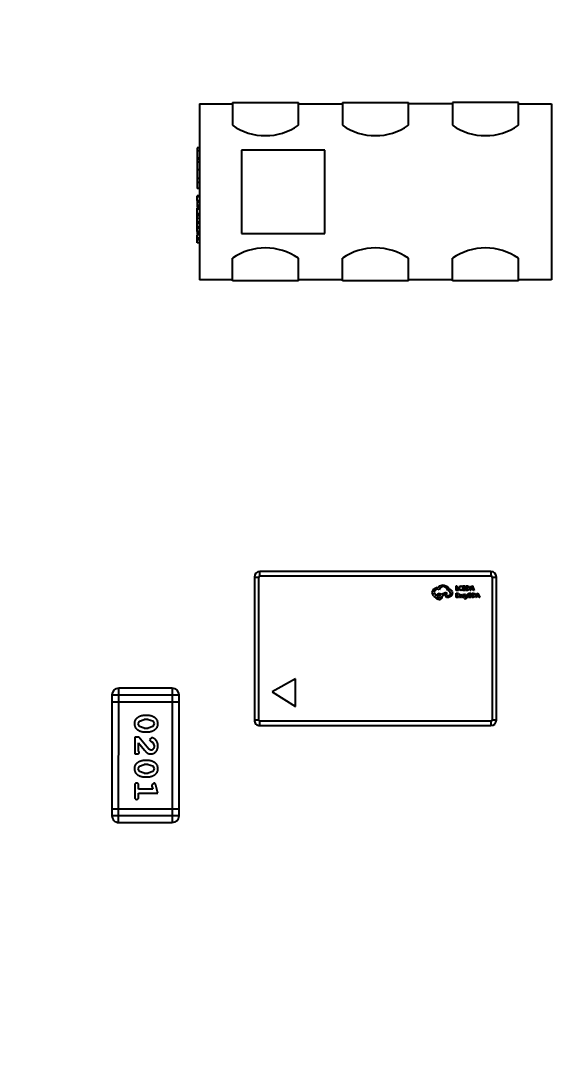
# Model space of a CAD drawing. Header units: inches. Extents: x -37.2 to 29.4, y -3.8 to 37.3.
# Drawn here: x -21.449 to -19, y 5.118 to 9.796 of the extents above; entities that cross this region are included whole.
import ezdxf

# ---------------------------------------------------------------- set-up
doc = ezdxf.new("R2010")
doc.units = ezdxf.units.IN
doc.header["$LTSCALE"] = 1.21
doc.header["$MEASUREMENT"] = 0
doc.header["$PDMODE"] = 3
doc.header["$PDSIZE"] = 0.3125
doc.layers.get('0').update_dxf_attribs({"linetype": 'CONTINUOUS'})
doc.layers.get('Defpoints').update_dxf_attribs({"linetype": 'CONTINUOUS'})
for name, color, linetype in [('COLOR12', 7, 'CONTINUOUS'), ('DIM', 3, 'CONTINUOUS'), ('DIPLEXER-SMD_6P-L1_6-W0_8_LFD_1', 7, 'CONTINUOUS')]:
    doc.layers.add(name, color=color, linetype=linetype)
doc.styles.get("Standard").update_dxf_attribs({"font": 'txt', "width": 0.8})
doc.dimstyles.get("Standard").update_dxf_attribs({"dimtxt": 0.15625, "dimasz": 0.1875, "dimexe": 0.125, "dimexo": 0.0625, "dimgap": 0.09, "dimtad": 0, "dimtih": 1, "dimtoh": 1, "dimzin": 4, "dimdsep": 46, "dimtxsty": 'STANDARD', "dimblk": '_FILLED', "dimblk1": '_FILLED', "dimblk2": '_FILLED', "dimcen": 0.09, "dimazin": 1, "dimtp": 0.01, "dimtm": 0.01, "dimtfac": 1, "dimtofl": 0, "dimtmove": 0, "dimatfit": 3, "dimldrblk": '_FILLED', "dimfxl": 1, "dimtolj": 1, "dimtzin": 4, "dimarcsym": 0})

# ---------------------------------------------------------------- blocks, each defined once
blk = doc.blocks.new('_FILLED')
at = {"color": 0, "linetype": 'ByBlock'}
blk.add_solid([(0, 0), (-1, 0.1667), (-1, -0.1667)], dxfattribs=at)
blk = doc.blocks.new('*D5')
at = {"layer": 'Defpoints', "color": 0}
for p in [(-36.4962, 28.4485), (-28.0296, 28.4485), (-12.0218, 0.4472)]:
    blk.add_point(p, dxfattribs=at)
at = {"layer": 'DIM', "color": 0, "lineweight": -2}
for p, q in [((-28.0921, 28.4485), (-36.6212, 28.4485)), ((-36.4962, 27.4485), (-36.4962, 16.0045)), ((-36.4962, 1.4472), (-36.4962, 12.8912)), ((-12.0843, 0.4472), (-36.6212, 0.4472))]:
    blk.add_line(p, q, dxfattribs=at)
for p, rotation in [((-36.4962, 28.4485), 90), ((-36.4962, 0.4472), 270)]:
    blk.add_blockref('_FILLED', p, dxfattribs=dict(at, rotation=rotation))
at = {"layer": 'DIM', "color": 0, "insert": (-36.4962, 14.4478), "char_height": 1, "attachment_point": 5, "rotation": 90}
blk.add_mtext('\\A1;28.00', dxfattribs=at)

msp = doc.modelspace()

# ---------------------------------------------------------------- linework, layer by layer
at = {"color": 7, "linetype": 'Continuous'}
for p, q in [((-21.0032, 6.1531), (-21.0031, 6.7627)), ((-20.7593, 6.7627), (-21.0031, 6.7627)), ((-20.7593, 6.7627), (-20.7593, 6.1531)), ((-21.0336, 6.7322), (-21.0337, 6.1836)), ((-21.0336, 6.7322), (-20.7288, 6.7322)), ((-21.0336, 6.7017), (-20.7288, 6.7017)), ((-20.7289, 6.1835), (-20.7288, 6.7322)), ((-20.9143, 6.6017), (-20.909, 6.6138)), ((-20.9085, 6.5894), (-20.9143, 6.6017)), ((-20.909, 6.6138), (-20.8867, 6.6215)), ((-20.8692, 6.6388), (-20.8869, 6.6388)), ((-20.8695, 6.6215), (-20.8867, 6.6215)), ((-20.8695, 6.6215), (-20.8477, 6.6142)), ((-20.8477, 6.6142), (-20.8419, 6.6019)), ((-20.8419, 6.6019), (-20.8472, 6.5897)), ((-20.8867, 6.5821), (-20.9085, 6.5894)), ((-20.887, 6.5648), (-20.8692, 6.5648)), ((-20.8867, 6.5821), (-20.8695, 6.5821)), ((-20.8472, 6.5897), (-20.8695, 6.5821)), ((-20.9111, 6.5412), (-20.93, 6.5412)), ((-20.93, 6.5412), (-20.93, 6.4642)), ((-20.9127, 6.4783), (-20.9127, 6.5145)), ((-20.9127, 6.5145), (-20.8857, 6.4809)), ((-20.8661, 6.4862), (-20.9111, 6.5412)), ((-20.8539, 6.5381), (-20.8624, 6.5293)), ((-20.8624, 6.5293), (-20.8558, 6.5208)), ((-20.8558, 6.5208), (-20.8473, 6.5158)), ((-20.8473, 6.5158), (-20.8419, 6.501)), ((-20.93, 6.4642), (-20.9221, 6.4642)), ((-20.9096, 6.4728), (-20.9127, 6.4783)), ((-20.8564, 6.4815), (-20.8661, 6.4862)), ((-20.9143, 6.3972), (-20.909, 6.4093)), ((-20.909, 6.4093), (-20.8867, 6.417)), ((-20.8692, 6.4343), (-20.887, 6.4343)), ((-20.8695, 6.417), (-20.8867, 6.417)), ((-20.8695, 6.417), (-20.8477, 6.4097)), ((-20.8477, 6.4097), (-20.8419, 6.3973)), ((-20.9085, 6.3849), (-20.9143, 6.3972)), ((-20.8867, 6.3776), (-20.9085, 6.3849)), ((-20.8867, 6.3776), (-20.8695, 6.3776)), ((-20.8472, 6.3852), (-20.8695, 6.3776)), ((-20.8419, 6.3973), (-20.8472, 6.3852)), ((-20.93, 6.321), (-20.93, 6.2691)), ((-20.9127, 6.3037), (-20.9127, 6.321)), ((-20.887, 6.3603), (-20.8692, 6.3603)), ((-20.8437, 6.332), (-20.8529, 6.3241)), ((-20.8529, 6.3241), (-20.8519, 6.3187)), ((-20.8519, 6.3187), (-20.8477, 6.3037)), ((-20.8246, 6.2864), (-20.8345, 6.323)), ((-20.8477, 6.3037), (-20.9127, 6.3037)), ((-20.9127, 6.2864), (-20.8246, 6.2864)), ((-20.9127, 6.2691), (-20.9127, 6.2864)), ((-20.7289, 6.214), (-21.0337, 6.214)), ((-20.7289, 6.1835), (-21.0337, 6.1836)), ((-21.0032, 6.1531), (-20.7593, 6.1531))]:
    msp.add_line(p, q, dxfattribs=at)
for centre, start, end in [((-21.0031, 6.7322), 89.9955, 179.9955), ((-20.7593, 6.7322), 359.9955, 89.9955), ((-21.0032, 6.1836), 179.9955, 269.9955), ((-20.7593, 6.1835), 269.9955, 359.9955)]:
    msp.add_arc(centre, 0.0305, start, end, dxfattribs=at)
for points, knots in [([(-20.8869, 6.6388), (-20.888, 6.6388), (-20.8901, 6.6387), (-20.8933, 6.6384), (-20.8965, 6.6379), (-20.8995, 6.6372), (-20.9026, 6.6364), (-20.9056, 6.6352), (-20.9086, 6.634), (-20.9114, 6.6325), (-20.9142, 6.6309), (-20.9167, 6.6293), (-20.919, 6.6276), (-20.9211, 6.626), (-20.923, 6.6243), (-20.9247, 6.6226), (-20.9261, 6.6209), (-20.9277, 6.6185), (-20.9293, 6.6153), (-20.9306, 6.6111), (-20.9314, 6.6066), (-20.9315, 6.6034), (-20.9316, 6.6017)], [0, 0, 0, 0, 0.049886, 0.09882, 0.148132, 0.19689, 0.246038, 0.295176, 0.345305, 0.395692, 0.445312, 0.491875, 0.535813, 0.577009, 0.616081, 0.652689, 0.687585, 0.720206, 0.785062, 0.85223, 0.923759, 1, 1, 1, 1]), ([(-20.9316, 6.6017), (-20.9315, 6.6003), (-20.9315, 6.5975), (-20.9307, 6.5934), (-20.9296, 6.5895), (-20.928, 6.586), (-20.926, 6.5826), (-20.9235, 6.5796), (-20.9205, 6.5768), (-20.9172, 6.5743), (-20.9136, 6.5722), (-20.9099, 6.5702), (-20.9062, 6.5685), (-20.9024, 6.5672), (-20.8986, 6.5662), (-20.8948, 6.5654), (-20.8909, 6.5649), (-20.8883, 6.5649), (-20.887, 6.5648)], [0, 0, 0, 0, 0.067217, 0.131051, 0.19272, 0.252824, 0.312745, 0.373449, 0.436041, 0.501494, 0.567761, 0.632087, 0.695096, 0.757109, 0.817993, 0.878657, 0.939311, 1, 1, 1, 1]), ([(-20.8246, 6.602), (-20.8246, 6.6034), (-20.8247, 6.6062), (-20.8254, 6.6103), (-20.8265, 6.6141), (-20.8281, 6.6177), (-20.8302, 6.621), (-20.8327, 6.6241), (-20.8357, 6.6269), (-20.839, 6.6293), (-20.8426, 6.6315), (-20.8463, 6.6334), (-20.85, 6.6351), (-20.8538, 6.6364), (-20.8576, 6.6375), (-20.8614, 6.6382), (-20.8653, 6.6387), (-20.8679, 6.6387), (-20.8692, 6.6388)], [0, 0, 0, 0, 0.06692, 0.130834, 0.19258, 0.252759, 0.312631, 0.373411, 0.436359, 0.501894, 0.568244, 0.632472, 0.69556, 0.757163, 0.818592, 0.878885, 0.939235, 1, 1, 1, 1]), ([(-20.8692, 6.5648), (-20.8681, 6.5649), (-20.866, 6.5649), (-20.8628, 6.5652), (-20.8597, 6.5657), (-20.8566, 6.5664), (-20.8535, 6.5673), (-20.8505, 6.5684), (-20.8475, 6.5697), (-20.8447, 6.5712), (-20.8419, 6.5728), (-20.8394, 6.5744), (-20.837, 6.5761), (-20.8349, 6.5778), (-20.8331, 6.5795), (-20.8314, 6.5812), (-20.83, 6.5829), (-20.8284, 6.5853), (-20.8268, 6.5885), (-20.8255, 6.5926), (-20.8247, 6.5972), (-20.8246, 6.6003), (-20.8246, 6.602)], [0, 0, 0, 0, 0.049855, 0.099516, 0.148482, 0.19758, 0.246804, 0.296268, 0.346517, 0.397047, 0.446826, 0.49336, 0.537801, 0.579207, 0.617974, 0.654833, 0.689171, 0.722088, 0.786392, 0.853518, 0.924186, 1, 1, 1, 1]), ([(-20.8246, 6.5008), (-20.8247, 6.5025), (-20.8248, 6.5059), (-20.8256, 6.5108), (-20.8271, 6.5156), (-20.829, 6.5201), (-20.8315, 6.5242), (-20.8343, 6.5279), (-20.8376, 6.531), (-20.8412, 6.5335), (-20.8447, 6.5355), (-20.8481, 6.5369), (-20.8511, 6.5379), (-20.853, 6.538), (-20.8539, 6.5381)], [0, 0, 0, 0, 0.098286, 0.193983, 0.289056, 0.384352, 0.477435, 0.566197, 0.652355, 0.737986, 0.818188, 0.887401, 0.94802, 1, 1, 1, 1]), ([(-20.9221, 6.4642), (-20.9211, 6.4642), (-20.9191, 6.4642), (-20.9164, 6.4647), (-20.9141, 6.4653), (-20.9124, 6.4664), (-20.9111, 6.4677), (-20.9102, 6.4692), (-20.9096, 6.471), (-20.9096, 6.4722), (-20.9096, 6.4728)], [0, 0, 0, 0, 0.1844, 0.34094, 0.473574, 0.586824, 0.690029, 0.789175, 0.890445, 1, 1, 1, 1]), ([(-20.8857, 6.4809), (-20.8849, 6.48), (-20.8834, 6.4783), (-20.8812, 6.476), (-20.8791, 6.4739), (-20.8771, 6.472), (-20.8752, 6.4704), (-20.8734, 6.469), (-20.8718, 6.4679), (-20.8698, 6.4668), (-20.8672, 6.4657), (-20.864, 6.4648), (-20.8607, 6.4642), (-20.8585, 6.4642), (-20.8574, 6.4642)], [0, 0, 0, 0, 0.103002, 0.197728, 0.285279, 0.365235, 0.437224, 0.502446, 0.560545, 0.611446, 0.707576, 0.80349, 0.900532, 1, 1, 1, 1]), ([(-20.8574, 6.4642), (-20.8563, 6.4642), (-20.8541, 6.4643), (-20.8508, 6.4647), (-20.8477, 6.4656), (-20.8447, 6.4667), (-20.8419, 6.4681), (-20.8392, 6.4699), (-20.8366, 6.472), (-20.8341, 6.4744), (-20.8319, 6.4771), (-20.8299, 6.4799), (-20.8283, 6.483), (-20.8269, 6.4862), (-20.8259, 6.4896), (-20.8251, 6.4932), (-20.8247, 6.4969), (-20.8246, 6.4995), (-20.8246, 6.5008)], [0, 0, 0, 0, 0.060981, 0.120256, 0.178148, 0.236115, 0.293993, 0.352864, 0.413358, 0.476056, 0.539296, 0.602396, 0.665116, 0.728325, 0.792919, 0.859317, 0.928302, 1, 1, 1, 1]), ([(-20.8419, 6.501), (-20.8419, 6.4995), (-20.842, 6.4969), (-20.8429, 6.493), (-20.8443, 6.4897), (-20.8462, 6.4868), (-20.8484, 6.4845), (-20.8509, 6.4827), (-20.8536, 6.4817), (-20.8555, 6.4815), (-20.8564, 6.4815)], [0, 0, 0, 0, 0.156344, 0.299348, 0.4327, 0.561, 0.682299, 0.791883, 0.89611, 1, 1, 1, 1]), ([(-20.887, 6.4343), (-20.888, 6.4342), (-20.8902, 6.4342), (-20.8933, 6.4339), (-20.8965, 6.4334), (-20.8996, 6.4327), (-20.9026, 6.4319), (-20.9056, 6.4307), (-20.9086, 6.4295), (-20.9114, 6.428), (-20.9142, 6.4264), (-20.9167, 6.4248), (-20.919, 6.4231), (-20.9211, 6.4215), (-20.923, 6.4198), (-20.9247, 6.4181), (-20.9261, 6.4164), (-20.9277, 6.414), (-20.9293, 6.4108), (-20.9306, 6.4066), (-20.9314, 6.4021), (-20.9315, 6.3989), (-20.9316, 6.3972)], [0, 0, 0, 0, 0.049886, 0.09882, 0.148132, 0.19689, 0.246038, 0.295176, 0.345305, 0.395692, 0.445312, 0.491875, 0.535813, 0.577009, 0.616081, 0.652689, 0.687585, 0.720206, 0.785062, 0.85223, 0.923759, 1, 1, 1, 1]), ([(-20.8246, 6.3975), (-20.8246, 6.3989), (-20.8247, 6.4017), (-20.8254, 6.4058), (-20.8266, 6.4096), (-20.8281, 6.4132), (-20.8302, 6.4165), (-20.8327, 6.4196), (-20.8357, 6.4223), (-20.8391, 6.4248), (-20.8427, 6.427), (-20.8463, 6.4289), (-20.85, 6.4306), (-20.8538, 6.4319), (-20.8576, 6.433), (-20.8614, 6.4337), (-20.8653, 6.4342), (-20.8679, 6.4342), (-20.8692, 6.4343)], [0, 0, 0, 0, 0.06692, 0.130834, 0.19258, 0.252759, 0.312631, 0.373411, 0.436359, 0.501894, 0.568244, 0.632472, 0.69556, 0.757163, 0.818592, 0.878885, 0.939235, 1, 1, 1, 1]), ([(-20.9316, 6.3972), (-20.9315, 6.3958), (-20.9315, 6.393), (-20.9308, 6.3889), (-20.9296, 6.385), (-20.928, 6.3815), (-20.926, 6.3781), (-20.9235, 6.3751), (-20.9206, 6.3723), (-20.9172, 6.3698), (-20.9136, 6.3676), (-20.9099, 6.3657), (-20.9062, 6.364), (-20.9024, 6.3627), (-20.8986, 6.3616), (-20.8948, 6.3609), (-20.8909, 6.3604), (-20.8883, 6.3604), (-20.887, 6.3603)], [0, 0, 0, 0, 0.067217, 0.131051, 0.19272, 0.252824, 0.312745, 0.373449, 0.436041, 0.501494, 0.567761, 0.632087, 0.695096, 0.757109, 0.817993, 0.878657, 0.939311, 1, 1, 1, 1]), ([(-20.8692, 6.3603), (-20.8681, 6.3603), (-20.866, 6.3604), (-20.8628, 6.3607), (-20.8597, 6.3612), (-20.8566, 6.3619), (-20.8535, 6.3628), (-20.8505, 6.3639), (-20.8475, 6.3652), (-20.8447, 6.3667), (-20.8419, 6.3683), (-20.8394, 6.3699), (-20.8371, 6.3716), (-20.835, 6.3733), (-20.8331, 6.375), (-20.8315, 6.3767), (-20.83, 6.3784), (-20.8285, 6.3808), (-20.8269, 6.384), (-20.8256, 6.3881), (-20.8248, 6.3927), (-20.8247, 6.3958), (-20.8246, 6.3975)], [0, 0, 0, 0, 0.049855, 0.099516, 0.148482, 0.19758, 0.246804, 0.296268, 0.346517, 0.397047, 0.446826, 0.49336, 0.537801, 0.579207, 0.617974, 0.654833, 0.689171, 0.722088, 0.786392, 0.853518, 0.924186, 1, 1, 1, 1]), ([(-20.9214, 6.332), (-20.922, 6.332), (-20.9232, 6.3319), (-20.9248, 6.3314), (-20.9263, 6.3306), (-20.9277, 6.3294), (-20.9288, 6.3279), (-20.9295, 6.3259), (-20.93, 6.3236), (-20.93, 6.3219), (-20.93, 6.321)], [0, 0, 0, 0, 0.115051, 0.223278, 0.329269, 0.437893, 0.554681, 0.682591, 0.83103, 1, 1, 1, 1]), ([(-20.9127, 6.321), (-20.9127, 6.3219), (-20.9128, 6.3236), (-20.9132, 6.3259), (-20.914, 6.3279), (-20.9151, 6.3294), (-20.9164, 6.3306), (-20.9179, 6.3314), (-20.9196, 6.3319), (-20.9208, 6.332), (-20.9214, 6.332)], [0, 0, 0, 0, 0.169102, 0.317658, 0.446239, 0.563118, 0.671828, 0.776546, 0.884858, 1, 1, 1, 1]), ([(-20.8345, 6.323), (-20.8347, 6.3238), (-20.8352, 6.3254), (-20.8361, 6.3275), (-20.837, 6.3291), (-20.838, 6.3303), (-20.8392, 6.3311), (-20.8405, 6.3316), (-20.842, 6.332), (-20.8431, 6.332), (-20.8437, 6.332)], [0, 0, 0, 0, 0.187321, 0.344927, 0.475328, 0.579604, 0.674244, 0.773631, 0.882025, 1, 1, 1, 1]), ([(-20.93, 6.2691), (-20.93, 6.2682), (-20.93, 6.2665), (-20.9295, 6.2642), (-20.9288, 6.2622), (-20.9277, 6.2607), (-20.9264, 6.2595), (-20.9248, 6.2587), (-20.9232, 6.2582), (-20.922, 6.2581), (-20.9214, 6.2581)], [0, 0, 0, 0, 0.169012, 0.317488, 0.445429, 0.560977, 0.67065, 0.776666, 0.88492, 1, 1, 1, 1]), ([(-20.9214, 6.2581), (-20.9208, 6.2581), (-20.9196, 6.2582), (-20.9179, 6.2587), (-20.9164, 6.2595), (-20.9151, 6.2607), (-20.914, 6.2622), (-20.9132, 6.2642), (-20.9128, 6.2665), (-20.9127, 6.2682), (-20.9127, 6.2691)], [0, 0, 0, 0, 0.11517, 0.223509, 0.328254, 0.438012, 0.553651, 0.682263, 0.830856, 1, 1, 1, 1])]:
    msp.add_open_spline(points, degree=3, knots=knots, dxfattribs=at)
at = {"layer": 'COLOR12', "color": 7, "linetype": 'Continuous'}
for p, q in [((-20.3864, 7.2679), (-20.3664, 7.2679)), ((-20.3864, 7.2679), (-20.3864, 6.6179)), ((-20.3664, 6.6179), (-20.3664, 7.2679)), ((-19.3114, 7.2929), (-20.3614, 7.2929)), ((-20.3614, 7.2729), (-20.3614, 7.2929)), ((-20.3614, 7.2729), (-19.3114, 7.2729)), ((-19.3114, 7.2929), (-19.3114, 7.2729)), ((-19.3064, 7.2679), (-19.2864, 7.2679)), ((-19.3064, 7.2679), (-19.3064, 6.6179)), ((-19.2864, 6.6179), (-19.2864, 7.2679)), ((-19.5783, 7.1978), (-19.5715, 7.2143)), ((-19.5715, 7.2143), (-19.5549, 7.2212)), ((-19.5549, 7.2212), (-19.5516, 7.2209)), ((-19.5471, 7.2104), (-19.5548, 7.2125)), ((-19.5516, 7.2209), (-19.5452, 7.2273)), ((-19.5452, 7.2273), (-19.5279, 7.2329)), ((-19.5279, 7.2329), (-19.5082, 7.2254)), ((-19.5082, 7.2254), (-19.5004, 7.214)), ((-19.5063, 7.2062), (-19.5075, 7.2062)), ((-19.4694, 7.2275), (-19.4668, 7.2275)), ((-19.4694, 7.2071), (-19.4694, 7.2275)), ((-19.4587, 7.2071), (-19.4694, 7.2071)), ((-19.4668, 7.2275), (-19.4668, 7.2094)), ((-19.4587, 7.2094), (-19.4668, 7.2094)), ((-19.4587, 7.2071), (-19.4587, 7.2094)), ((-19.4579, 7.2169), (-19.4549, 7.2248)), ((-19.4552, 7.2096), (-19.4579, 7.2169)), ((-19.4483, 7.2068), (-19.4552, 7.2096)), ((-19.453, 7.2232), (-19.4551, 7.2171)), ((-19.4551, 7.2171), (-19.4531, 7.2113)), ((-19.4549, 7.2248), (-19.4474, 7.2278)), ((-19.4531, 7.2113), (-19.4479, 7.2091)), ((-19.4474, 7.2254), (-19.453, 7.2232)), ((-19.4426, 7.208), (-19.4483, 7.2068)), ((-19.4479, 7.2091), (-19.4426, 7.2105)), ((-19.4474, 7.2278), (-19.4426, 7.227)), ((-19.4426, 7.2242), (-19.4474, 7.2254)), ((-19.4426, 7.2242), (-19.4426, 7.227)), ((-19.4426, 7.208), (-19.4426, 7.2105)), ((-19.4386, 7.2275), (-19.4281, 7.2275)), ((-19.4386, 7.2071), (-19.4386, 7.2275)), ((-19.4276, 7.2071), (-19.4386, 7.2071)), ((-19.4281, 7.2251), (-19.4359, 7.2251)), ((-19.4359, 7.2251), (-19.4359, 7.2186)), ((-19.4359, 7.2186), (-19.4287, 7.2186)), ((-19.4287, 7.2163), (-19.4359, 7.2163)), ((-19.4359, 7.2163), (-19.4359, 7.2094)), ((-19.4276, 7.2094), (-19.4359, 7.2094)), ((-19.4287, 7.2186), (-19.4287, 7.2163)), ((-19.4281, 7.2275), (-19.4281, 7.2251)), ((-19.4276, 7.2071), (-19.4276, 7.2094)), ((-19.4238, 7.2275), (-19.418, 7.2275)), ((-19.4238, 7.2071), (-19.4238, 7.2275)), ((-19.4182, 7.2071), (-19.4238, 7.2071)), ((-19.4181, 7.2251), (-19.4212, 7.2251)), ((-19.4212, 7.2251), (-19.4212, 7.2094)), ((-19.4212, 7.2094), (-19.4182, 7.2094)), ((-19.4182, 7.2094), (-19.4122, 7.2116)), ((-19.4103, 7.21), (-19.4182, 7.2071)), ((-19.4122, 7.2232), (-19.4181, 7.2251)), ((-19.418, 7.2275), (-19.4103, 7.2248)), ((-19.41, 7.2175), (-19.4122, 7.2232)), ((-19.4122, 7.2116), (-19.41, 7.2175)), ((-19.4103, 7.2248), (-19.4072, 7.2175)), ((-19.4072, 7.2175), (-19.4103, 7.21)), ((-19.4061, 7.2071), (-19.3983, 7.2275)), ((-19.4032, 7.2071), (-19.4061, 7.2071)), ((-19.4012, 7.2127), (-19.4032, 7.2071)), ((-19.3928, 7.2127), (-19.4012, 7.2127)), ((-19.3974, 7.2234), (-19.4004, 7.215)), ((-19.4004, 7.215), (-19.3936, 7.215)), ((-19.3983, 7.2275), (-19.3955, 7.2275)), ((-19.3936, 7.215), (-19.3967, 7.2234)), ((-19.3955, 7.2275), (-19.3878, 7.2071)), ((-19.3907, 7.2071), (-19.3928, 7.2127)), ((-19.3878, 7.2071), (-19.3907, 7.2071)), ((-19.5723, 7.182), (-19.5783, 7.1978)), ((-19.5692, 7.1981), (-19.5605, 7.1848)), ((-19.5605, 7.1848), (-19.5469, 7.1943)), ((-19.5469, 7.1943), (-19.5361, 7.1894)), ((-19.5361, 7.1894), (-19.5167, 7.1995)), ((-19.5122, 7.1919), (-19.5325, 7.1812)), ((-19.5325, 7.1812), (-19.5325, 7.1797)), ((-19.5173, 7.1793), (-19.5128, 7.1838)), ((-19.5131, 7.1748), (-19.5173, 7.1793)), ((-19.5167, 7.1995), (-19.5122, 7.1919)), ((-19.5046, 7.1748), (-19.5131, 7.1748)), ((-19.512, 7.1836), (-19.5054, 7.1836)), ((-19.4914, 7.1813), (-19.5046, 7.1748)), ((-19.4694, 7.1952), (-19.4589, 7.1952)), ((-19.4694, 7.1749), (-19.4694, 7.1952)), ((-19.4585, 7.1749), (-19.4694, 7.1749)), ((-19.4589, 7.1929), (-19.4668, 7.1929)), ((-19.4668, 7.1929), (-19.4668, 7.1863)), ((-19.4668, 7.1863), (-19.4595, 7.1863)), ((-19.4595, 7.184), (-19.4668, 7.184)), ((-19.4668, 7.184), (-19.4668, 7.1772)), ((-19.4585, 7.1772), (-19.4668, 7.1772)), ((-19.4595, 7.1863), (-19.4595, 7.184)), ((-19.4589, 7.1952), (-19.4589, 7.1929)), ((-19.4585, 7.1749), (-19.4585, 7.1772)), ((-19.456, 7.1787), (-19.4512, 7.1835)), ((-19.4548, 7.1757), (-19.456, 7.1787)), ((-19.4514, 7.1745), (-19.4548, 7.1757)), ((-19.4546, 7.1884), (-19.4496, 7.1897)), ((-19.4546, 7.1859), (-19.4546, 7.1884)), ((-19.4499, 7.1876), (-19.4546, 7.1859)), ((-19.4503, 7.1817), (-19.4528, 7.1808)), ((-19.447, 7.1771), (-19.4514, 7.1745)), ((-19.4512, 7.1835), (-19.4469, 7.1841)), ((-19.4508, 7.1766), (-19.448, 7.1778)), ((-19.4469, 7.1821), (-19.4503, 7.1817)), ((-19.4469, 7.1841), (-19.4499, 7.1876)), ((-19.4496, 7.1897), (-19.4444, 7.1842)), ((-19.448, 7.1778), (-19.4469, 7.1808)), ((-19.4469, 7.1808), (-19.4469, 7.1821)), ((-19.4469, 7.1749), (-19.4469, 7.1771)), ((-19.4444, 7.1749), (-19.4469, 7.1749)), ((-19.4444, 7.1842), (-19.4444, 7.1749)), ((-19.4409, 7.1855), (-19.4393, 7.1886)), ((-19.4409, 7.178), (-19.4409, 7.1754)), ((-19.4409, 7.178), (-19.4367, 7.1766)), ((-19.437, 7.1745), (-19.4409, 7.1754)), ((-19.437, 7.1812), (-19.4402, 7.1832)), ((-19.4393, 7.1886), (-19.4352, 7.1897)), ((-19.4377, 7.1843), (-19.4352, 7.1831)), ((-19.4344, 7.1799), (-19.437, 7.1812)), ((-19.4327, 7.1757), (-19.437, 7.1745)), ((-19.4367, 7.1766), (-19.4337, 7.1786)), ((-19.4318, 7.1866), (-19.4355, 7.1876)), ((-19.4352, 7.1897), (-19.4318, 7.1891)), ((-19.4352, 7.1831), (-19.432, 7.1812)), ((-19.4311, 7.1788), (-19.4327, 7.1757)), ((-19.432, 7.1812), (-19.4311, 7.1788)), ((-19.4318, 7.1866), (-19.4318, 7.1891)), ((-19.4298, 7.1894), (-19.4269, 7.1894)), ((-19.4241, 7.1749), (-19.4298, 7.1894)), ((-19.4293, 7.1682), (-19.4293, 7.1705)), ((-19.4278, 7.1702), (-19.4252, 7.1722)), ((-19.4224, 7.1727), (-19.4276, 7.168)), ((-19.4269, 7.1894), (-19.4231, 7.1785)), ((-19.4252, 7.1722), (-19.4241, 7.1749)), ((-19.4231, 7.1785), (-19.4228, 7.1773)), ((-19.4224, 7.1784), (-19.4185, 7.1894)), ((-19.4158, 7.1894), (-19.4224, 7.1727)), ((-19.4158, 7.1894), (-19.4185, 7.1894)), ((-19.4131, 7.1952), (-19.4026, 7.1952)), ((-19.4131, 7.1748), (-19.4131, 7.1952)), ((-19.4022, 7.1748), (-19.4131, 7.1748)), ((-19.4026, 7.1928), (-19.4105, 7.1928)), ((-19.4105, 7.1928), (-19.4105, 7.1863)), ((-19.4105, 7.1863), (-19.4032, 7.1863)), ((-19.4032, 7.184), (-19.4105, 7.184)), ((-19.4105, 7.184), (-19.4105, 7.1772)), ((-19.4022, 7.1772), (-19.4105, 7.1772)), ((-19.4032, 7.1863), (-19.4032, 7.184)), ((-19.4026, 7.1952), (-19.4026, 7.1928)), ((-19.4022, 7.1748), (-19.4022, 7.1772)), ((-19.3983, 7.1952), (-19.3925, 7.1952)), ((-19.3983, 7.1748), (-19.3983, 7.1952)), ((-19.3927, 7.1748), (-19.3983, 7.1748)), ((-19.3926, 7.1928), (-19.3957, 7.1928)), ((-19.3957, 7.1928), (-19.3957, 7.1772)), ((-19.3957, 7.1772), (-19.3927, 7.1772)), ((-19.3927, 7.1772), (-19.3867, 7.1793)), ((-19.3848, 7.1777), (-19.3927, 7.1748)), ((-19.3867, 7.1909), (-19.3926, 7.1928)), ((-19.3925, 7.1952), (-19.3848, 7.1925)), ((-19.3845, 7.1852), (-19.3867, 7.1909)), ((-19.3867, 7.1793), (-19.3845, 7.1852)), ((-19.3848, 7.1925), (-19.3818, 7.1853)), ((-19.3818, 7.1853), (-19.3848, 7.1777)), ((-19.3806, 7.1748), (-19.3729, 7.1952)), ((-19.3777, 7.1748), (-19.3806, 7.1748)), ((-19.3758, 7.1804), (-19.3777, 7.1748)), ((-19.3673, 7.1804), (-19.3758, 7.1804)), ((-19.3719, 7.1912), (-19.3749, 7.1827)), ((-19.3749, 7.1827), (-19.3681, 7.1827)), ((-19.3729, 7.1952), (-19.3701, 7.1952)), ((-19.3681, 7.1827), (-19.3712, 7.1912)), ((-19.3701, 7.1952), (-19.3623, 7.1748)), ((-19.3652, 7.1748), (-19.3673, 7.1804)), ((-19.3623, 7.1748), (-19.3652, 7.1748)), ((-20.1991, 6.8052), (-20.3049, 6.7465)), ((-20.1991, 6.6793), (-20.1991, 6.8052)), ((-20.3049, 6.7465), (-20.1991, 6.6793)), ((-20.3664, 6.6179), (-20.3864, 6.6179)), ((-19.3114, 6.6129), (-20.3614, 6.6129)), ((-20.3614, 6.5929), (-20.3614, 6.6129)), ((-19.3114, 6.6129), (-19.3114, 6.5929)), ((-19.2864, 6.6179), (-19.3064, 6.6179)), ((-20.3614, 6.5929), (-19.3114, 6.5929))]:
    msp.add_line(p, q, dxfattribs=at)
msp.add_circle((-19.5471, 7.1796), 0.00564, dxfattribs=at)
for centre, radius, start, end in [((-20.3614, 7.2679), 0.025, 89.9955, 179.9955), ((-20.3614, 7.2679), 0.005, 89.9955, 179.9955), ((-19.3114, 7.2679), 0.025, 359.9955, 89.9955), ((-19.3114, 7.2679), 0.005, 359.9955, 89.9955), ((-19.5548, 7.1981), 0.0145, 90.0147, 179.9764), ((-19.5277, 7.2038), 0.0205, 90.0543, 161.1754), ((-19.5277, 7.2039), 0.0204, 6.5045, 89.9669), ((-19.5063, 7.1949), 0.0113, 0.0895, 89.8984), ((-19.5547, 7.1982), 0.0239, 222.6029, 255.4585), ((-19.547, 7.1797), 0.0145, 270.0147, 359.9763), ((-19.5063, 7.195), 0.0202, 317.3609, 0.0708), ((-20.3614, 6.6179), 0.025, 179.9955, 269.9955), ((-20.3614, 6.6179), 0.005, 179.9955, 269.9955), ((-19.3114, 6.6179), 0.025, 269.9955, 359.9955), ((-19.3114, 6.6179), 0.005, 269.9955, 359.9955)]:
    msp.add_arc(centre, radius, start, end, dxfattribs=at)
for points in [[(-19.5004, 7.214), (-19.4921, 7.2114), (-19.4862, 7.2037), (-19.4861, 7.195)], [(-19.5469, 7.1652), (-19.5533, 7.1652), (-19.5588, 7.1693), (-19.5607, 7.1751)], [(-19.5128, 7.1838), (-19.5125, 7.1838), (-19.5122, 7.1836), (-19.512, 7.1836)], [(-19.5054, 7.1836), (-19.4995, 7.184), (-19.495, 7.189), (-19.495, 7.1949)], [(-19.4528, 7.1808), (-19.4532, 7.1804), (-19.4535, 7.1797), (-19.4535, 7.179)], [(-19.4535, 7.179), (-19.4535, 7.1783), (-19.4532, 7.1777), (-19.4527, 7.1773)], [(-19.4527, 7.1773), (-19.4522, 7.1768), (-19.4516, 7.1766), (-19.4508, 7.1766)], [(-19.4402, 7.1832), (-19.4407, 7.1838), (-19.4409, 7.1846), (-19.4409, 7.1855)], [(-19.4375, 7.1871), (-19.438, 7.1867), (-19.4383, 7.1863), (-19.4383, 7.1857)], [(-19.4383, 7.1857), (-19.4383, 7.1851), (-19.4381, 7.1847), (-19.4377, 7.1843)], [(-19.4355, 7.1876), (-19.4363, 7.1876), (-19.437, 7.1875), (-19.4375, 7.1871)], [(-19.4337, 7.1786), (-19.4337, 7.1791), (-19.4339, 7.1796), (-19.4344, 7.1799)], [(-19.4293, 7.1705), (-19.4288, 7.1703), (-19.4283, 7.1702), (-19.4278, 7.1702)], [(-19.4276, 7.168), (-19.4283, 7.168), (-19.4288, 7.1681), (-19.4293, 7.1682)]]:
    msp.add_open_spline(points, degree=3, dxfattribs=at)
for points, knots in [([(-19.397, 7.2249), (-19.397, 7.2249), (-19.3971, 7.2242), (-19.3972, 7.2238), (-19.3974, 7.2234)], [0, 0, 0, 0, 0.003524, 1, 1, 1, 1]), ([(-19.3967, 7.2234), (-19.3967, 7.2237), (-19.3969, 7.2242), (-19.397, 7.2249), (-19.397, 7.2249)], [0, 0, 0, 0, 0.998318, 1, 1, 1, 1]), ([(-19.4228, 7.1773), (-19.4228, 7.1773), (-19.4227, 7.1775), (-19.4226, 7.1779), (-19.4224, 7.1784)], [0, 0, 0, 0, 0.010139, 1, 1, 1, 1]), ([(-19.3716, 7.1926), (-19.3716, 7.1926), (-19.3717, 7.192), (-19.3718, 7.1915), (-19.3719, 7.1912)], [0, 0, 0, 0, 0.003524, 1, 1, 1, 1]), ([(-19.3712, 7.1912), (-19.3713, 7.1914), (-19.3714, 7.1919), (-19.3715, 7.1926), (-19.3715, 7.1926)], [0, 0, 0, 0, 0.998318, 1, 1, 1, 1])]:
    msp.add_open_spline(points, degree=3, knots=knots, dxfattribs=at)
at = {"layer": 'DIPLEXER-SMD_6P-L1_6-W0_8_LFD_1', "color": 7, "linetype": 'Continuous'}
for p, q in [((-20.6362, 9.4179), (-20.6363, 8.6179)), ((-20.6362, 9.4179), (-20.4862, 9.4179)), ((-20.4862, 9.4229), (-20.1862, 9.4229)), ((-20.4862, 9.4229), (-20.4862, 9.3201)), ((-20.1862, 9.32), (-20.1862, 9.4229)), ((-20.1862, 9.4179), (-19.9862, 9.4179)), ((-19.9862, 9.4229), (-19.6862, 9.4229)), ((-19.9862, 9.4229), (-19.9862, 9.32)), ((-19.6862, 9.32), (-19.6862, 9.4229)), ((-19.4862, 9.4179), (-19.6862, 9.4179)), ((-19.1862, 9.4228), (-19.4862, 9.4229)), ((-19.4862, 9.4229), (-19.4862, 9.32)), ((-19.1862, 9.32), (-19.1862, 9.4228)), ((-19.1862, 9.4178), (-19.0362, 9.4178)), ((-19.0362, 9.4178), (-19.0363, 8.6178)), ((-20.6362, 9.2181), (-20.6462, 9.2181)), ((-20.6462, 9.2181), (-20.6462, 9.0336)), ((-20.6362, 9.2045), (-20.6462, 9.2045)), ((-20.6362, 9.1713), (-20.6462, 9.1713)), ((-20.066, 9.2072), (-20.4445, 9.2072)), ((-20.4445, 9.2072), (-20.4445, 8.8287)), ((-20.066, 8.8286), (-20.066, 9.2072)), ((-20.6362, 9.1646), (-20.6462, 9.1646)), ((-20.6362, 9.1519), (-20.6462, 9.1519)), ((-20.6362, 9.1172), (-20.6462, 9.1172)), ((-20.6362, 9.0778), (-20.6462, 9.0778)), ((-20.6462, 9.0622), (-20.6362, 9.0622)), ((-20.6362, 9.0336), (-20.6462, 9.0336)), ((-20.6362, 9.0003), (-20.6462, 9.0003)), ((-20.6462, 8.9784), (-20.6462, 9.0003)), ((-20.6362, 8.995), (-20.6462, 8.995)), ((-20.6462, 8.9788), (-20.6362, 8.9788)), ((-20.6462, 8.9784), (-20.6362, 8.9784)), ((-20.6362, 8.9772), (-20.6462, 8.9772)), ((-20.6462, 8.9772), (-20.6462, 8.9467)), ((-20.6362, 8.9713), (-20.6462, 8.9713)), ((-20.6362, 8.9564), (-20.6462, 8.9564)), ((-20.6362, 8.9467), (-20.6462, 8.9467)), ((-20.6362, 8.9433), (-20.6462, 8.9433)), ((-20.6462, 8.837), (-20.6462, 8.9433)), ((-20.6362, 8.94), (-20.6462, 8.94)), ((-20.6362, 8.9386), (-20.6462, 8.9386)), ((-20.6362, 8.9176), (-20.6462, 8.9176)), ((-20.6462, 8.9167), (-20.6362, 8.9167)), ((-20.6362, 8.9153), (-20.6462, 8.9153)), ((-20.6362, 8.909), (-20.6462, 8.909)), ((-20.6462, 8.8974), (-20.6362, 8.8974)), ((-20.6362, 8.882), (-20.6462, 8.882)), ((-20.6362, 8.8759), (-20.6462, 8.8759)), ((-20.6362, 8.8736), (-20.6462, 8.8736)), ((-20.6362, 8.8582), (-20.6462, 8.8582)), ((-20.6462, 8.8525), (-20.6362, 8.8525)), ((-20.6362, 8.837), (-20.6462, 8.837)), ((-20.6462, 8.8354), (-20.6462, 8.825)), ((-20.6362, 8.8311), (-20.6462, 8.8311)), ((-20.6362, 8.825), (-20.6462, 8.825)), ((-20.6362, 8.8227), (-20.6462, 8.8227)), ((-20.6462, 8.7861), (-20.6462, 8.8227)), ((-20.6362, 8.8072), (-20.6462, 8.8072)), ((-20.6462, 8.8016), (-20.6362, 8.8016)), ((-20.4445, 8.8287), (-20.066, 8.8286)), ((-20.6362, 8.7861), (-20.6462, 8.7861)), ((-20.4863, 8.6129), (-20.4862, 8.7158)), ((-20.1863, 8.6129), (-20.1862, 8.7158)), ((-19.9863, 8.6129), (-19.9862, 8.7158)), ((-19.6863, 8.6129), (-19.6862, 8.7158)), ((-19.4863, 8.6129), (-19.4862, 8.7157)), ((-19.1863, 8.6128), (-19.1862, 8.7157)), ((-20.4863, 8.6179), (-20.6363, 8.6179)), ((-20.1863, 8.6129), (-20.4863, 8.6129)), ((-19.9863, 8.6179), (-20.1863, 8.6179)), ((-19.6863, 8.6129), (-19.9863, 8.6129)), ((-19.4863, 8.6179), (-19.6863, 8.6179)), ((-19.1863, 8.6128), (-19.4863, 8.6129)), ((-19.0363, 8.6178), (-19.1863, 8.6178))]:
    msp.add_line(p, q, dxfattribs=at)
for centre, start, end in [((-20.3362, 9.5352), 235.1156, 304.8754), ((-19.8362, 9.5352), 235.1156, 304.8754), ((-19.3362, 9.5352), 235.1156, 304.8754), ((-20.3363, 8.5006), 55.1156, 124.8754), ((-19.8363, 8.5006), 55.1156, 124.8754), ((-19.3363, 8.5005), 55.1156, 124.8754)]:
    msp.add_arc(centre, 0.2623, start, end, dxfattribs=at)

# ---------------------------------------------------------------- dimensions: what is measured, and where the dimension line sits
at = {"layer": 'DIM'}
dim = msp.add_linear_dim(base=(-36.4962, 28.4485), p1=(-12.0218, 0.4472), p2=(-28.0296, 28.4485), angle=90, dimstyle='STANDARD', override={"dimtxt": 1, "dimasz": 1, "dimtih": 0, "dimtoh": 0, "dimzin": 0, "dimcen": 0.198, "dimadec": 0, "dimazin": 0, "dimtp": 0, "dimtm": 0, "dimtdec": 4, "dimtzin": 0}, dxfattribs=at)
dim.commit()
dim.dimension.update_dxf_attribs({"geometry": '*D5', "text_midpoint": (-36.4962, 14.4478)})

doc.saveas('drawing.dxf')
